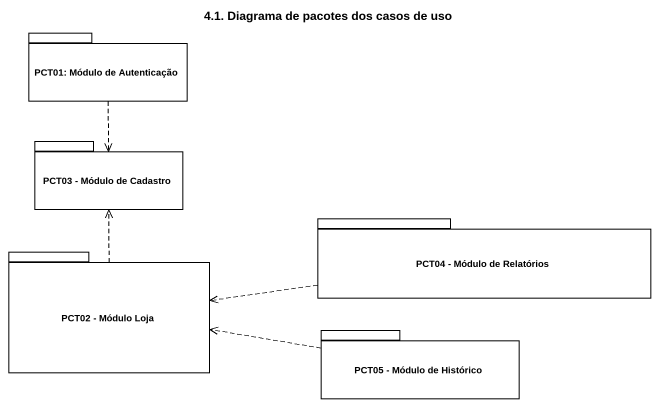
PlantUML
@startuml
title 4.1. Diagrama de pacotes dos casos de uso
package "PCT01: Módulo de Autenticação" as PCT01_Módulo_de_Autenticação {
}
package "PCT03 - Módulo de Cadastro" as PCT03_Módulo_de_Cadastro {
}
package "PCT04 - Módulo de Relatórios" as PCT04_Módulo_de_Relatórios {
}
package "PCT02 - Módulo Loja" as PCT02_Módulo_Loja {
}
package "PCT05 - Módulo de Histórico" as PCT05_Módulo_de_Histórico {
}
PCT01_Módulo_de_Autenticação ..> PCT03_Módulo_de_Cadastro
PCT04_Módulo_de_Relatórios .left.> PCT02_Módulo_Loja
PCT02_Módulo_Loja .up.> PCT03_Módulo_de_Cadastro
PCT05_Módulo_de_Histórico .left.> PCT02_Módulo_Loja
@enduml
